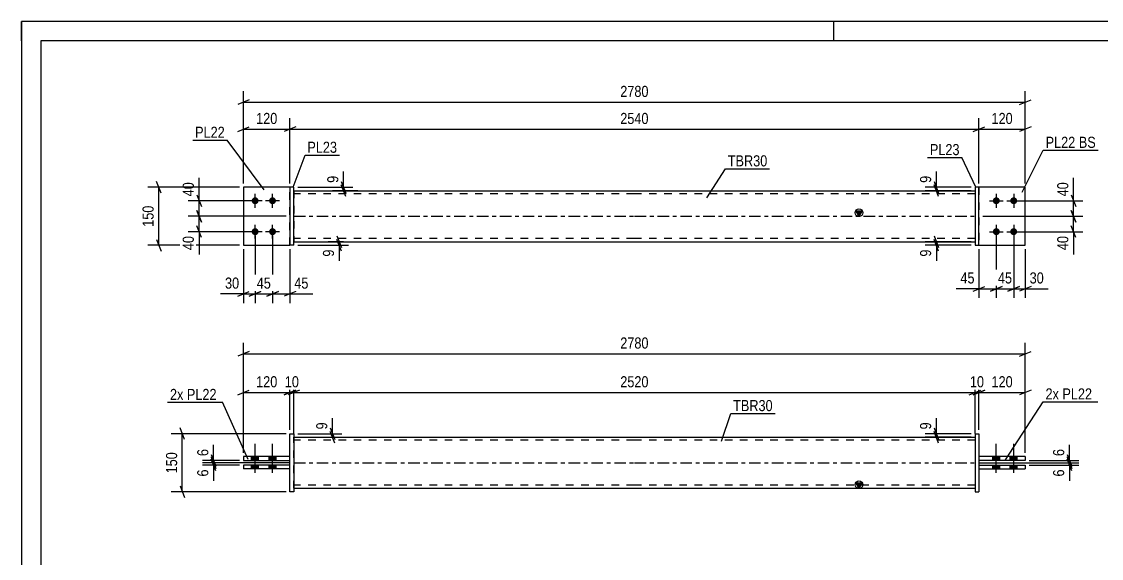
# Model space of a CAD drawing. Header units: millimetres. Extents: x 0 to 420, y 0 to 297.
# Drawn here: x 0 to 279.1, y 158.1 to 297 of the extents above; entities that cross this region are included whole.
import ezdxf

# ---------------------------------------------------------------- set-up
doc = ezdxf.new("R2010")
doc.units = ezdxf.units.MM
doc.linetypes.add('DXK_LINE_DOT2', pattern=[3.9198, 1.9599, -1.9599])
doc.linetypes.add('DXK_LINE_DOT3', pattern=[5.9187, 2.979, -0.9799, 0.9799, -0.9799])
doc.styles.add('Arial Narrow', font='ARIALN.TTF', dxfattribs={"height": 0.2})

# ---------------------------------------------------------------- blocks, each defined once
blk = doc.blocks.new('Unknown-489683663-1163')
at = {"color": 5, "linetype": 'Continuous'}
for p, q in [((420, 297), (0, 297)), ((0, 297), (0, 0)), ((0, 292), (0, 297)), ((210, 292), (210, 297)), ((415, 292), (5, 292)), ((5, 292), (5, 5))]:
    blk.add_line(p, q, dxfattribs=at)
blk = doc.blocks.new('Part-489683663-1448 - 1400')
at = {"color": 2, "linetype": 'Continuous'}
for p, q in [((69.37, 182.29), (57.37, 182.29)), ((57.37, 182.29), (57.37, 181.29)), ((69.37, 181.29), (69.37, 182.29)), ((69.37, 181.29), (57.37, 181.29))]:
    blk.add_line(p, q, dxfattribs=at)
blk = doc.blocks.new('Part-489683663-1456 - 1400')
at = {"color": 2, "linetype": 'Continuous'}
for p, q in [((259.47, 184.49), (247.47, 184.49)), ((247.47, 184.49), (247.47, 183.49)), ((259.47, 184.49), (259.47, 183.49)), ((259.47, 183.49), (247.47, 183.49))]:
    blk.add_line(p, q, dxfattribs=at)
blk = doc.blocks.new('Part-489683663-1476 - 1400')
at = {"linetype": 'Continuous'}
blk.add_hatch(color=2, dxfattribs=at).paths.add_polyline_path([(216.47, 176.29), (215.67, 177.69), (217.27, 177.69)])
at = {"color": 2, "linetype": 'Continuous'}
for p, q in [((70.37, 189.49), (158.37, 189.49)), ((158.47, 189.49), (246.47, 189.49)), ((70.37, 176.29), (158.37, 176.29)), ((158.47, 176.29), (246.47, 176.29)), ((216.47, 176.29), (215.67, 177.69)), ((215.67, 177.69), (217.27, 177.69)), ((217.27, 177.69), (216.47, 176.29))]:
    blk.add_line(p, q, dxfattribs=at)
at = {"color": 7, "linetype": 'DXK_LINE_DOT2'}
for p, q in [((70.37, 176.29), (70.37, 189.49)), ((158.37, 188.69), (70.37, 188.69)), ((246.47, 188.69), (158.47, 188.69)), ((246.47, 189.49), (246.47, 176.29)), ((158.37, 177.09), (70.37, 177.09)), ((246.47, 177.09), (158.47, 177.09))]:
    blk.add_line(p, q, dxfattribs=at)
at = {"color": 7, "linetype": 'DXK_LINE_DOT3'}
for p, q in [((70.37, 182.89), (158.37, 182.89)), ((158.47, 182.89), (246.47, 182.89))]:
    blk.add_line(p, q, dxfattribs=at)
at = {"color": 2, "linetype": 'Continuous'}
blk.add_circle((216.47, 177.19), 1, dxfattribs=at)
blk = doc.blocks.new('Bolt-489683663-1413 - 1400')
at = {"linetype": 'Continuous'}
for points in [[(59.47, 183.49), (61.27, 183.49), (61.27, 184.49), (59.47, 184.49)], [(59.47, 183.49), (61.27, 183.49), (61.27, 184.49), (59.47, 184.49)], [(63.97, 183.49), (65.77, 183.49), (65.77, 184.49), (63.97, 184.49)], [(63.97, 183.49), (65.77, 183.49), (65.77, 184.49), (63.97, 184.49)], [(59.47, 181.29), (61.27, 181.29), (61.27, 182.29), (59.47, 182.29)], [(59.47, 181.29), (61.27, 181.29), (61.27, 182.29), (59.47, 182.29)], [(63.97, 181.29), (65.77, 181.29), (65.77, 182.29), (63.97, 182.29)], [(63.97, 181.29), (65.77, 181.29), (65.77, 182.29), (63.97, 182.29)]]:
    blk.add_hatch(color=1, dxfattribs=at).paths.add_polyline_path(points)
at = {"color": 1, "linetype": 'Continuous'}
for p, q in [((60.37, 180.29), (60.37, 187.79)), ((60.37, 180.29), (60.37, 187.79)), ((64.87, 180.29), (64.87, 187.79)), ((64.87, 180.29), (64.87, 187.79)), ((59.47, 183.49), (59.47, 184.49)), ((59.47, 183.49), (59.47, 184.49)), ((61.27, 183.49), (61.27, 184.49)), ((61.27, 183.49), (61.27, 184.49)), ((63.97, 183.49), (63.97, 184.49)), ((63.97, 183.49), (63.97, 184.49)), ((65.77, 183.49), (65.77, 184.49)), ((65.77, 183.49), (65.77, 184.49)), ((59.47, 181.29), (59.47, 182.29)), ((59.47, 181.29), (59.47, 182.29)), ((61.27, 181.29), (61.27, 182.29)), ((61.27, 181.29), (61.27, 182.29)), ((63.97, 181.29), (63.97, 182.29)), ((63.97, 181.29), (63.97, 182.29)), ((65.77, 181.29), (65.77, 182.29)), ((65.77, 181.29), (65.77, 182.29))]:
    blk.add_line(p, q, dxfattribs=at)
blk = doc.blocks.new('Bolt-489683663-1414 - 1400')
at = {"linetype": 'Continuous'}
for points in [[(252.87, 184.49), (251.07, 184.49), (251.07, 183.49), (252.87, 183.49)], [(252.87, 184.49), (251.07, 184.49), (251.07, 183.49), (252.87, 183.49)], [(257.37, 184.49), (255.57, 184.49), (255.57, 183.49), (257.37, 183.49)], [(257.37, 184.49), (255.57, 184.49), (255.57, 183.49), (257.37, 183.49)], [(252.87, 182.29), (251.07, 182.29), (251.07, 181.29), (252.87, 181.29)], [(252.87, 182.29), (251.07, 182.29), (251.07, 181.29), (252.87, 181.29)], [(257.37, 182.29), (255.57, 182.29), (255.57, 181.29), (257.37, 181.29)], [(257.37, 182.29), (255.57, 182.29), (255.57, 181.29), (257.37, 181.29)]]:
    blk.add_hatch(color=1, dxfattribs=at).paths.add_polyline_path(points)
at = {"color": 1, "linetype": 'Continuous'}
for p, q in [((251.97, 180.29), (251.97, 187.79)), ((251.97, 180.29), (251.97, 187.79)), ((256.47, 180.29), (256.47, 187.79)), ((256.47, 180.29), (256.47, 187.79)), ((251.07, 183.49), (251.07, 184.49)), ((251.07, 183.49), (251.07, 184.49)), ((252.87, 183.49), (252.87, 184.49)), ((252.87, 183.49), (252.87, 184.49)), ((255.57, 183.49), (255.57, 184.49)), ((255.57, 183.49), (255.57, 184.49)), ((257.37, 183.49), (257.37, 184.49)), ((257.37, 183.49), (257.37, 184.49)), ((251.07, 181.29), (251.07, 182.29)), ((251.07, 181.29), (251.07, 182.29)), ((252.87, 181.29), (252.87, 182.29)), ((252.87, 181.29), (252.87, 182.29)), ((255.57, 181.29), (255.57, 182.29)), ((255.57, 181.29), (255.57, 182.29)), ((257.37, 181.29), (257.37, 182.29)), ((257.37, 181.29), (257.37, 182.29))]:
    blk.add_line(p, q, dxfattribs=at)
blk = doc.blocks.new('Part-489683663-1417 - 1400')
at = {"color": 2, "linetype": 'Continuous'}
for p, q in [((69.37, 190.39), (70.37, 190.39)), ((69.37, 175.39), (69.37, 190.39)), ((70.37, 190.39), (70.37, 175.39)), ((70.37, 175.39), (69.37, 175.39))]:
    blk.add_line(p, q, dxfattribs=at)
blk = doc.blocks.new('Part-489683663-1451 - 1400')
at = {"color": 2, "linetype": 'Continuous'}
for p, q in [((246.47, 190.39), (246.47, 175.39)), ((246.47, 190.39), (247.47, 190.39)), ((247.47, 190.39), (247.47, 175.39)), ((246.47, 175.39), (247.47, 175.39))]:
    blk.add_line(p, q, dxfattribs=at)
blk = doc.blocks.new('Part-489683663-1443 - 1400')
at = {"color": 2, "linetype": 'Continuous'}
for p, q in [((69.37, 184.49), (57.37, 184.49)), ((57.37, 184.49), (57.37, 183.49)), ((69.37, 183.49), (69.37, 184.49)), ((57.37, 183.49), (69.37, 183.49))]:
    blk.add_line(p, q, dxfattribs=at)
blk = doc.blocks.new('Part-489683663-1461 - 1400')
at = {"color": 2, "linetype": 'Continuous'}
for p, q in [((247.47, 182.29), (247.47, 181.29)), ((247.47, 182.29), (259.47, 182.29)), ((259.47, 182.29), (259.47, 181.29)), ((247.47, 181.29), (259.47, 181.29))]:
    blk.add_line(p, q, dxfattribs=at)
blk = doc.blocks.new('Part-489683663-1706 - 1681')
at = {"color": 2, "linetype": 'Continuous'}
for p, q in [((69.37, 254.16), (57.37, 254.16)), ((57.37, 254.16), (57.37, 239.16)), ((57.37, 239.16), (69.37, 239.16))]:
    blk.add_line(p, q, dxfattribs=at)
at = {"color": 7, "linetype": 'DXK_LINE_DOT2'}
blk.add_line((69.37, 239.16), (69.37, 254.16), dxfattribs=at)
blk = doc.blocks.new('Part-489683663-1747 - 1681')
at = {"linetype": 'Continuous'}
blk.add_hatch(color=2, dxfattribs=at).paths.add_polyline_path([(216.47, 246.66), (215.67, 248.06), (217.27, 248.06)])
at = {"color": 2, "linetype": 'Continuous'}
for p, q in [((70.37, 253.26), (158.37, 253.26)), ((158.47, 253.26), (246.47, 253.26)), ((216.47, 246.66), (215.67, 248.06)), ((215.67, 248.06), (217.27, 248.06)), ((217.27, 248.06), (216.47, 246.66)), ((70.37, 240.06), (158.37, 240.06)), ((158.47, 240.06), (246.47, 240.06))]:
    blk.add_line(p, q, dxfattribs=at)
at = {"color": 7, "linetype": 'DXK_LINE_DOT2'}
for p, q in [((70.37, 253.26), (70.37, 240.06)), ((158.37, 252.46), (70.37, 252.46)), ((246.47, 252.46), (158.47, 252.46)), ((246.47, 253.26), (246.47, 240.06)), ((158.37, 240.86), (70.37, 240.86)), ((246.47, 240.86), (158.47, 240.86))]:
    blk.add_line(p, q, dxfattribs=at)
at = {"color": 7, "linetype": 'DXK_LINE_DOT3'}
for p, q in [((70.37, 246.66), (158.37, 246.66)), ((158.47, 246.66), (246.47, 246.66))]:
    blk.add_line(p, q, dxfattribs=at)
at = {"color": 2, "linetype": 'Continuous'}
blk.add_circle((216.47, 247.56), 1, dxfattribs=at)
blk = doc.blocks.new('Part-489683663-1701 - 1681')
at = {"color": 2, "linetype": 'Continuous'}
for p, q in [((70.37, 254.16), (69.37, 254.16)), ((69.37, 254.16), (69.37, 239.16)), ((70.37, 239.16), (70.37, 254.16)), ((70.37, 239.16), (69.37, 239.16))]:
    blk.add_line(p, q, dxfattribs=at)
blk = doc.blocks.new('Bolt-489683663-1685 - 1681')
at = {"linetype": 'Continuous'}
for points in [[(60.37, 249.76, -1), (60.37, 251.56, -1)], [(64.87, 249.76, -1), (64.87, 251.56, -1)], [(60.37, 241.76, -1), (60.37, 243.56, -1)], [(64.87, 241.76, -1), (64.87, 243.56, -1)]]:
    blk.add_hatch(color=1, dxfattribs=at).paths.add_polyline_path(points)
at = {"color": 1, "linetype": 'Continuous'}
for p, q in [((60.37, 248.86), (60.37, 252.46)), ((64.87, 248.86), (64.87, 252.46)), ((62.17, 250.66), (58.57, 250.66)), ((66.67, 250.66), (63.07, 250.66)), ((60.37, 240.86), (60.37, 244.46)), ((64.87, 240.86), (64.87, 244.46)), ((62.17, 242.66), (58.57, 242.66)), ((66.67, 242.66), (63.07, 242.66))]:
    blk.add_line(p, q, dxfattribs=at)
blk = doc.blocks.new('Bolt-489683663-1686 - 1681')
at = {"linetype": 'Continuous'}
for points in [[(251.97, 251.56, -1), (251.97, 249.76, -1)], [(256.47, 251.56, -1), (256.47, 249.76, -1)], [(251.97, 243.56, -1), (251.97, 241.76, -1)], [(256.47, 243.56, -1), (256.47, 241.76, -1)]]:
    blk.add_hatch(color=1, dxfattribs=at).paths.add_polyline_path(points)
at = {"color": 1, "linetype": 'Continuous'}
for p, q in [((251.97, 252.46), (251.97, 248.86)), ((256.47, 252.46), (256.47, 248.86)), ((250.17, 250.66), (253.77, 250.66)), ((254.67, 250.66), (258.27, 250.66)), ((251.97, 244.46), (251.97, 240.86)), ((256.47, 244.46), (256.47, 240.86)), ((250.17, 242.66), (253.77, 242.66)), ((254.67, 242.66), (258.27, 242.66))]:
    blk.add_line(p, q, dxfattribs=at)
blk = doc.blocks.new('Part-489683663-1707 - 1681')
at = {"color": 7, "linetype": 'DXK_LINE_DOT2'}
for p, q in [((69.37, 254.16), (57.37, 254.16)), ((57.37, 254.16), (57.37, 239.16)), ((69.37, 239.16), (69.37, 254.16)), ((57.37, 239.16), (69.37, 239.16))]:
    blk.add_line(p, q, dxfattribs=at)
blk = doc.blocks.new('Part-489683663-1712 - 1681')
at = {"color": 2, "linetype": 'Continuous'}
for p, q in [((247.47, 254.16), (246.47, 254.16)), ((246.47, 254.16), (246.47, 239.16)), ((247.47, 239.16), (247.47, 254.16)), ((246.47, 239.16), (247.47, 239.16))]:
    blk.add_line(p, q, dxfattribs=at)
blk = doc.blocks.new('Part-489683663-1737 - 1681')
at = {"color": 2, "linetype": 'Continuous'}
for p, q in [((259.47, 254.16), (247.47, 254.16)), ((259.47, 239.16), (259.47, 254.16)), ((247.47, 239.16), (259.47, 239.16))]:
    blk.add_line(p, q, dxfattribs=at)
at = {"color": 7, "linetype": 'DXK_LINE_DOT2'}
blk.add_line((247.47, 254.16), (247.47, 239.16), dxfattribs=at)
blk = doc.blocks.new('Part-489683663-1742 - 1681')
at = {"color": 7, "linetype": 'DXK_LINE_DOT2'}
for p, q in [((259.47, 254.16), (247.47, 254.16)), ((247.47, 254.16), (247.47, 239.16)), ((259.47, 239.16), (259.47, 254.16)), ((247.47, 239.16), (259.47, 239.16))]:
    blk.add_line(p, q, dxfattribs=at)
blk = doc.blocks.new('StraightDimension-489683663-1537 - 1400')
at = {"color": 7, "linetype": 'Continuous'}
for p, q in [((57.37, 185.49), (57.37, 203.91)), ((69.37, 191.39), (69.37, 203.91)), ((55.87, 200.46), (58.87, 201.66)), ((57.37, 201.06), (69.37, 201.06)), ((70.87, 201.66), (67.87, 200.46))]:
    blk.add_line(p, q, dxfattribs=at)
at = {"color": 0}
blk.add_wipeout([(66.71, 201.81), (66.71, 206.01), (60.03, 206.01), (60.03, 201.81)], dxfattribs=at)
at = {"color": 3, "style": 'Arial Narrow'}
blk.add_text('120', height=2.863, dxfattribs=at).set_placement((60.63, 202.41))
blk = doc.blocks.new('StraightDimension-489683663-1602 - 1400')
at = {"color": 7, "linetype": 'Continuous'}
for p, q in [((270.27, 184.39), (271.47, 181.39)), ((247.47, 182.89), (273.27, 182.89)), ((260.47, 182.29), (273.27, 182.29)), ((271.47, 180.79), (270.27, 183.79)), ((270.87, 182.29), (270.87, 182.89))]:
    blk.add_line(p, q, dxfattribs=at)
at = {"color": 0}
blk.add_wipeout([(270.12, 181.76), (265.92, 181.76), (265.92, 178.73), (270.12, 178.73)], dxfattribs=at)
at = {"color": 7, "linetype": 'Continuous'}
blk.add_line((270.87, 182.29), (270.87, 178.21), dxfattribs=at)
blk.add_line((270.87, 182.29), (270.87, 178.21), dxfattribs=at)
at = {"color": 3, "style": 'Arial Narrow'}
blk.add_text('6', height=2.86, rotation=90.0002, dxfattribs=at).set_placement((269.52, 179.33))
blk = doc.blocks.new('StraightDimension-489683663-1618 - 1400')
at = {"color": 7, "linetype": 'Continuous'}
for p, q in [((270.27, 184.99), (271.47, 181.99)), ((271.47, 181.39), (270.27, 184.39)), ((247.47, 182.89), (273.27, 182.89)), ((260.47, 183.49), (273.27, 183.49)), ((270.87, 182.89), (270.87, 183.49))]:
    blk.add_line(p, q, dxfattribs=at)
at = {"color": 0}
blk.add_wipeout([(270.12, 187.04), (265.92, 187.04), (265.92, 184.01), (270.12, 184.01)], dxfattribs=at)
at = {"color": 7, "linetype": 'Continuous'}
blk.add_line((270.87, 183.49), (270.87, 187.56), dxfattribs=at)
blk.add_line((270.87, 183.49), (270.87, 187.56), dxfattribs=at)
at = {"color": 3, "style": 'Arial Narrow'}
blk.add_text('6', height=2.86, rotation=90.0002, dxfattribs=at).set_placement((269.52, 184.61))
blk = doc.blocks.new('StraightDimension-489683663-1485 - 1400')
at = {"color": 7, "linetype": 'Continuous'}
for p, q in [((71.37, 190.39), (82.77, 190.39)), ((79.77, 191.89), (80.97, 188.89)), ((80.97, 187.99), (79.77, 190.99)), ((80.37, 189.49), (80.37, 190.39)), ((71.37, 189.49), (82.77, 189.49))]:
    blk.add_line(p, q, dxfattribs=at)
at = {"color": 0}
blk.add_wipeout([(79.62, 193.94), (75.42, 193.94), (75.42, 190.91), (79.62, 190.91)], dxfattribs=at)
at = {"color": 7, "linetype": 'Continuous'}
blk.add_line((80.37, 190.39), (80.37, 194.46), dxfattribs=at)
blk.add_line((80.37, 190.39), (80.37, 194.46), dxfattribs=at)
at = {"color": 3, "style": 'Arial Narrow'}
blk.add_text('9', height=2.86, rotation=90.0002, dxfattribs=at).set_placement((79.02, 191.51))
blk = doc.blocks.new('StraightDimension-489683663-1501 - 1400')
at = {"color": 7, "linetype": 'Continuous'}
for p, q in [((247.47, 191.39), (247.47, 203.91)), ((259.47, 185.49), (259.47, 203.91)), ((245.97, 200.46), (248.97, 201.66)), ((247.47, 201.06), (259.47, 201.06)), ((260.97, 201.66), (257.97, 200.46))]:
    blk.add_line(p, q, dxfattribs=at)
at = {"color": 0}
blk.add_wipeout([(256.81, 201.81), (256.81, 206.01), (250.13, 206.01), (250.13, 201.81)], dxfattribs=at)
at = {"color": 3, "style": 'Arial Narrow'}
blk.add_text('120', height=2.863, dxfattribs=at).set_placement((250.73, 202.41))
blk = doc.blocks.new('StraightDimension-489683663-1517 - 1400')
at = {"color": 7, "linetype": 'Continuous'}
for p, q in [((70.37, 190.49), (70.37, 203.91)), ((246.47, 190.49), (246.47, 203.91)), ((71.87, 201.66), (68.87, 200.46)), ((70.37, 201.06), (246.47, 201.06)), ((244.97, 200.46), (247.97, 201.66))]:
    blk.add_line(p, q, dxfattribs=at)
at = {"color": 0}
blk.add_wipeout([(162.67, 201.81), (162.67, 206.01), (154.16, 206.01), (154.16, 201.81)], dxfattribs=at)
at = {"color": 3, "style": 'Arial Narrow'}
blk.add_text('2520', height=2.863, dxfattribs=at).set_placement((154.76, 202.41))
blk = doc.blocks.new('StraightDimension-489683663-1527 - 1400')
at = {"color": 7, "linetype": 'Continuous'}
for p, q in [((69.37, 191.39), (69.37, 203.91)), ((70.37, 190.49), (70.37, 203.91)), ((67.87, 200.46), (70.87, 201.66)), ((71.87, 201.66), (68.87, 200.46)), ((69.37, 201.06), (70.37, 201.06))]:
    blk.add_line(p, q, dxfattribs=at)
at = {"color": 0}
blk.add_wipeout([(72.3, 201.81), (72.3, 206.01), (67.44, 206.01), (67.44, 201.81)], dxfattribs=at)
at = {"color": 3, "style": 'Arial Narrow'}
blk.add_text('10', height=2.863, dxfattribs=at).set_placement((68.04, 202.41))
blk = doc.blocks.new('StraightDimension-489683663-1547 - 1400')
at = {"color": 7, "linetype": 'Continuous'}
for p, q in [((246.47, 190.49), (246.47, 203.91)), ((247.47, 191.39), (247.47, 203.91)), ((244.97, 200.46), (247.97, 201.66)), ((248.97, 201.66), (245.97, 200.46)), ((246.47, 201.06), (247.47, 201.06))]:
    blk.add_line(p, q, dxfattribs=at)
at = {"color": 0}
blk.add_wipeout([(249.4, 201.81), (249.4, 206.01), (244.54, 206.01), (244.54, 201.81)], dxfattribs=at)
at = {"color": 3, "style": 'Arial Narrow'}
blk.add_text('10', height=2.863, dxfattribs=at).set_placement((245.14, 202.41))
blk = doc.blocks.new('StraightDimension-489683663-1558 - 1400')
at = {"color": 7, "linetype": 'Continuous'}
for p, q in [((49.02, 184.39), (50.22, 181.39)), ((69.37, 182.89), (46.77, 182.89)), ((56.37, 182.29), (46.77, 182.29)), ((50.22, 180.79), (49.02, 183.79)), ((49.62, 182.29), (49.62, 182.89))]:
    blk.add_line(p, q, dxfattribs=at)
at = {"color": 0}
blk.add_wipeout([(48.87, 181.76), (44.67, 181.76), (44.67, 178.73), (48.87, 178.73)], dxfattribs=at)
at = {"color": 7, "linetype": 'Continuous'}
blk.add_line((49.62, 182.29), (49.62, 178.21), dxfattribs=at)
blk.add_line((49.62, 182.29), (49.62, 178.21), dxfattribs=at)
at = {"color": 3, "style": 'Arial Narrow'}
blk.add_text('6', height=2.86, rotation=90.0002, dxfattribs=at).set_placement((48.27, 179.33))
blk = doc.blocks.new('StraightDimension-489683663-1574 - 1400')
at = {"color": 7, "linetype": 'Continuous'}
for p, q in [((49.02, 184.99), (50.22, 181.99)), ((50.22, 181.39), (49.02, 184.39)), ((56.37, 183.49), (46.77, 183.49)), ((69.37, 182.89), (46.77, 182.89)), ((49.62, 182.89), (49.62, 183.49))]:
    blk.add_line(p, q, dxfattribs=at)
at = {"color": 0}
blk.add_wipeout([(48.87, 187.04), (44.67, 187.04), (44.67, 184.01), (48.87, 184.01)], dxfattribs=at)
at = {"color": 7, "linetype": 'Continuous'}
blk.add_line((49.62, 183.49), (49.62, 187.56), dxfattribs=at)
blk.add_line((49.62, 183.49), (49.62, 187.56), dxfattribs=at)
at = {"color": 3, "style": 'Arial Narrow'}
blk.add_text('6', height=2.86, rotation=90.0002, dxfattribs=at).set_placement((48.27, 184.61))
blk = doc.blocks.new('StraightDimension-489683663-1591 - 1400')
at = {"color": 7, "linetype": 'Continuous'}
for p, q in [((57.37, 185.49), (57.37, 213.93)), ((259.47, 185.49), (259.47, 213.93)), ((58.87, 211.68), (55.87, 210.48)), ((57.37, 211.08), (259.47, 211.08)), ((257.97, 210.48), (260.97, 211.68))]:
    blk.add_line(p, q, dxfattribs=at)
at = {"color": 0}
blk.add_wipeout([(162.67, 211.83), (162.67, 216.03), (154.16, 216.03), (154.16, 211.83)], dxfattribs=at)
at = {"color": 3, "style": 'Arial Narrow'}
blk.add_text('2780', height=2.863, dxfattribs=at).set_placement((154.76, 212.43))
blk = doc.blocks.new('StraightDimension-489683663-3398 - 1400')
at = {"color": 7, "linetype": 'Continuous'}
for p, q in [((68.37, 190.39), (38.7, 190.39)), ((42.15, 188.89), (40.95, 191.89)), ((41.55, 175.39), (41.55, 190.39)), ((40.95, 176.89), (42.15, 173.89)), ((68.37, 175.39), (38.7, 175.39))]:
    blk.add_line(p, q, dxfattribs=at)
at = {"color": 0}
blk.add_wipeout([(40.8, 186.23), (36.6, 186.23), (36.6, 179.54), (40.8, 179.54)], dxfattribs=at)
at = {"color": 3, "style": 'Arial Narrow'}
blk.add_text('150', height=2.863, rotation=90.0002, dxfattribs=at).set_placement((40.2, 180.14))
blk = doc.blocks.new('StraightDimension-489683663-1635 - 1400')
at = {"color": 7, "linetype": 'Continuous'}
for p, q in [((245.47, 190.39), (233.62, 190.39)), ((235.87, 191.89), (237.07, 188.89)), ((237.07, 187.99), (235.87, 190.99)), ((236.47, 189.49), (236.47, 190.39)), ((245.47, 189.49), (233.62, 189.49))]:
    blk.add_line(p, q, dxfattribs=at)
at = {"color": 0}
blk.add_wipeout([(235.72, 193.94), (231.52, 193.94), (231.52, 190.91), (235.72, 190.91)], dxfattribs=at)
at = {"color": 7, "linetype": 'Continuous'}
blk.add_line((236.47, 190.39), (236.47, 194.46), dxfattribs=at)
blk.add_line((236.47, 190.39), (236.47, 194.46), dxfattribs=at)
at = {"color": 3, "style": 'Arial Narrow'}
blk.add_text('9', height=2.86, rotation=90.0002, dxfattribs=at).set_placement((235.12, 191.51))
blk = doc.blocks.new('StraightDimension-489683663-1857 - 1681')
at = {"color": 7, "linetype": 'Continuous'}
for p, q in [((45.27, 252.16), (46.47, 249.16)), ((59.37, 250.66), (43.02, 250.66)), ((45.87, 246.66), (45.87, 250.66)), ((68.37, 246.66), (43.02, 246.66)), ((46.47, 245.16), (45.27, 248.16))]:
    blk.add_line(p, q, dxfattribs=at)
at = {"color": 0}
blk.add_wipeout([(45.12, 256.04), (40.92, 256.04), (40.92, 251.19), (45.12, 251.19)], dxfattribs=at)
at = {"color": 7, "linetype": 'Continuous'}
blk.add_line((45.87, 250.66), (45.87, 256.57), dxfattribs=at)
blk.add_line((45.87, 250.66), (45.87, 256.57), dxfattribs=at)
at = {"color": 3, "style": 'Arial Narrow'}
blk.add_text('40', height=2.863, rotation=90.0002, dxfattribs=at).set_placement((44.52, 251.79))
blk = doc.blocks.new('StraightDimension-489683663-2722 - 1681')
at = {"color": 7, "linetype": 'Continuous'}
for p, q in [((245.47, 240.06), (233.62, 240.06)), ((235.87, 241.56), (237.07, 238.56)), ((237.07, 237.66), (235.87, 240.66)), ((236.47, 239.16), (236.47, 240.06)), ((245.47, 239.16), (233.62, 239.16))]:
    blk.add_line(p, q, dxfattribs=at)
at = {"color": 0}
blk.add_wipeout([(235.72, 238.64), (231.52, 238.64), (231.52, 235.61), (235.72, 235.61)], dxfattribs=at)
at = {"color": 7, "linetype": 'Continuous'}
blk.add_line((236.47, 239.16), (236.47, 235.08), dxfattribs=at)
blk.add_line((236.47, 239.16), (236.47, 235.08), dxfattribs=at)
at = {"color": 3, "style": 'Arial Narrow'}
blk.add_text('9', height=2.86, rotation=90.0002, dxfattribs=at).set_placement((235.12, 236.21))
blk = doc.blocks.new('StraightDimension-489683663-1750 - 1681')
at = {"color": 7, "linetype": 'Continuous'}
for p, q in [((251.97, 241.66), (251.97, 225.51)), ((247.47, 238.16), (247.47, 225.51)), ((245.97, 227.31), (248.97, 228.51)), ((247.47, 227.91), (251.97, 227.91)), ((253.47, 228.51), (250.47, 227.31))]:
    blk.add_line(p, q, dxfattribs=at)
at = {"color": 0}
blk.add_wipeout([(246.94, 228.66), (246.94, 232.86), (242.09, 232.86), (242.09, 228.66)], dxfattribs=at)
at = {"color": 7, "linetype": 'Continuous'}
blk.add_line((247.47, 227.91), (241.56, 227.91), dxfattribs=at)
blk.add_line((247.47, 227.91), (241.56, 227.91), dxfattribs=at)
at = {"color": 3, "style": 'Arial Narrow'}
blk.add_text('45', height=2.863, dxfattribs=at).set_placement((242.69, 229.26))
blk = doc.blocks.new('StraightDimension-489683663-1772 - 1681')
at = {"color": 7, "linetype": 'Continuous'}
for p, q in [((251.97, 241.66), (251.97, 225.51)), ((256.47, 241.66), (256.47, 225.51)), ((250.47, 227.31), (253.47, 228.51)), ((251.97, 227.91), (256.47, 227.91)), ((257.97, 228.51), (254.97, 227.31))]:
    blk.add_line(p, q, dxfattribs=at)
at = {"color": 0}
blk.add_wipeout([(256.65, 228.66), (256.65, 232.86), (251.79, 232.86), (251.79, 228.66)], dxfattribs=at)
at = {"color": 3, "style": 'Arial Narrow'}
blk.add_text('45', height=2.863, dxfattribs=at).set_placement((252.39, 229.26))
blk = doc.blocks.new('StraightDimension-489683663-3378 - 1681')
at = {"color": 7, "linetype": 'Continuous'}
for p, q in [((56.37, 254.16), (32.62, 254.16)), ((36.07, 252.66), (34.87, 255.66)), ((35.47, 239.16), (35.47, 254.16)), ((34.87, 240.66), (36.07, 237.66)), ((56.37, 239.16), (32.62, 239.16))]:
    blk.add_line(p, q, dxfattribs=at)
at = {"color": 0}
blk.add_wipeout([(34.72, 250.01), (30.52, 250.01), (30.52, 243.32), (34.72, 243.32)], dxfattribs=at)
at = {"color": 3, "style": 'Arial Narrow'}
blk.add_text('150', height=2.863, rotation=90.0002, dxfattribs=at).set_placement((34.12, 243.92))
blk = doc.blocks.new('StraightDimension-489683663-1909 - 1681')
at = {"color": 7, "linetype": 'Continuous'}
for p, q in [((64.87, 241.66), (64.87, 224.18)), ((69.37, 238.16), (69.37, 224.18)), ((63.37, 225.98), (66.37, 227.18)), ((64.87, 226.58), (69.37, 226.58)), ((70.87, 227.18), (67.87, 225.98))]:
    blk.add_line(p, q, dxfattribs=at)
at = {"color": 0}
blk.add_wipeout([(74.75, 227.33), (74.75, 231.53), (69.89, 231.53), (69.89, 227.33)], dxfattribs=at)
at = {"color": 7, "linetype": 'Continuous'}
blk.add_line((69.37, 226.58), (75.27, 226.58), dxfattribs=at)
blk.add_line((69.37, 226.58), (75.27, 226.58), dxfattribs=at)
at = {"color": 3, "style": 'Arial Narrow'}
blk.add_text('45', height=2.863, dxfattribs=at).set_placement((70.49, 227.93))
blk = doc.blocks.new('StraightDimension-489683663-1874 - 1681')
at = {"color": 7, "linetype": 'Continuous'}
for p, q in [((60.37, 241.66), (60.37, 224.18)), ((57.37, 238.16), (57.37, 224.18)), ((55.87, 225.98), (58.87, 227.18)), ((57.37, 226.58), (60.37, 226.58)), ((61.87, 227.18), (58.87, 225.98))]:
    blk.add_line(p, q, dxfattribs=at)
at = {"color": 0}
blk.add_wipeout([(56.84, 227.33), (56.84, 231.53), (51.99, 231.53), (51.99, 227.33)], dxfattribs=at)
at = {"color": 7, "linetype": 'Continuous'}
blk.add_line((57.37, 226.58), (51.46, 226.58), dxfattribs=at)
blk.add_line((57.37, 226.58), (51.46, 226.58), dxfattribs=at)
at = {"color": 3, "style": 'Arial Narrow'}
blk.add_text('30', height=2.863, dxfattribs=at).set_placement((52.59, 227.93))
blk = doc.blocks.new('StraightDimension-489683663-1932 - 1681')
at = {"color": 7, "linetype": 'Continuous'}
for p, q in [((58.87, 276.76), (55.87, 275.56)), ((57.37, 255.16), (57.37, 279.01)), ((257.97, 275.56), (260.97, 276.76)), ((259.47, 255.16), (259.47, 279.01)), ((57.37, 276.16), (259.47, 276.16))]:
    blk.add_line(p, q, dxfattribs=at)
at = {"color": 0}
blk.add_wipeout([(162.67, 276.91), (162.67, 281.11), (154.16, 281.11), (154.16, 276.91)], dxfattribs=at)
at = {"color": 3, "style": 'Arial Narrow'}
blk.add_text('2780', height=2.863, dxfattribs=at).set_placement((154.76, 277.51))
blk = doc.blocks.new('StraightDimension-489683663-1867 - 1681')
at = {"color": 7, "linetype": 'Continuous'}
for p, q in [((83.18, 240.06), (79.26, 240.06)), ((81.51, 241.56), (82.71, 238.56)), ((82.71, 237.66), (81.51, 240.66)), ((82.11, 239.16), (82.11, 240.06)), ((71.37, 239.16), (84.51, 239.16))]:
    blk.add_line(p, q, dxfattribs=at)
at = {"color": 0}
blk.add_wipeout([(81.36, 238.64), (77.16, 238.64), (77.16, 235.61), (81.36, 235.61)], dxfattribs=at)
at = {"color": 7, "linetype": 'Continuous'}
blk.add_line((82.11, 239.16), (82.11, 235.08), dxfattribs=at)
blk.add_line((82.11, 239.16), (82.11, 235.08), dxfattribs=at)
at = {"color": 3, "style": 'Arial Narrow'}
blk.add_text('9', height=2.86, rotation=90.0002, dxfattribs=at).set_placement((80.76, 236.21))
blk = doc.blocks.new('StraightDimension-489683663-1788 - 1681')
at = {"color": 7, "linetype": 'Continuous'}
for p, q in [((256.47, 241.66), (256.47, 225.51)), ((259.47, 238.16), (259.47, 225.51)), ((254.97, 227.31), (257.97, 228.51)), ((256.47, 227.91), (259.47, 227.91)), ((260.97, 228.51), (257.97, 227.31))]:
    blk.add_line(p, q, dxfattribs=at)
at = {"color": 0}
blk.add_wipeout([(264.85, 228.66), (264.85, 232.86), (259.99, 232.86), (259.99, 228.66)], dxfattribs=at)
at = {"color": 7, "linetype": 'Continuous'}
blk.add_line((259.47, 227.91), (265.37, 227.91), dxfattribs=at)
blk.add_line((259.47, 227.91), (265.37, 227.91), dxfattribs=at)
at = {"color": 3, "style": 'Arial Narrow'}
blk.add_text('30', height=2.863, dxfattribs=at).set_placement((260.59, 229.26))
blk = doc.blocks.new('StraightDimension-489683663-1808 - 1681')
at = {"color": 7, "linetype": 'Continuous'}
for p, q in [((248.47, 246.66), (274.33, 246.66)), ((271.33, 248.16), (272.53, 245.16)), ((271.93, 242.66), (271.93, 246.66)), ((272.53, 241.16), (271.33, 244.16)), ((257.47, 242.66), (274.33, 242.66))]:
    blk.add_line(p, q, dxfattribs=at)
at = {"color": 0}
blk.add_wipeout([(271.18, 242.14), (266.98, 242.14), (266.98, 237.28), (271.18, 237.28)], dxfattribs=at)
at = {"color": 7, "linetype": 'Continuous'}
blk.add_line((271.93, 242.66), (271.93, 236.76), dxfattribs=at)
blk.add_line((271.93, 242.66), (271.93, 236.76), dxfattribs=at)
at = {"color": 3, "style": 'Arial Narrow'}
blk.add_text('40', height=2.863, rotation=90.0002, dxfattribs=at).set_placement((270.58, 237.88))
blk = doc.blocks.new('StraightDimension-489683663-1817 - 1681')
at = {"color": 7, "linetype": 'Continuous'}
for p, q in [((271.33, 252.16), (272.53, 249.16)), ((257.47, 250.66), (274.33, 250.66)), ((271.93, 246.66), (271.93, 250.66)), ((248.47, 246.66), (274.33, 246.66)), ((272.53, 245.16), (271.33, 248.16))]:
    blk.add_line(p, q, dxfattribs=at)
at = {"color": 0}
blk.add_wipeout([(271.18, 256.04), (266.98, 256.04), (266.98, 251.19), (271.18, 251.19)], dxfattribs=at)
at = {"color": 7, "linetype": 'Continuous'}
blk.add_line((271.93, 250.66), (271.93, 256.57), dxfattribs=at)
blk.add_line((271.93, 250.66), (271.93, 256.57), dxfattribs=at)
at = {"color": 3, "style": 'Arial Narrow'}
blk.add_text('40', height=2.863, rotation=90.0002, dxfattribs=at).set_placement((270.58, 251.79))
blk = doc.blocks.new('StraightDimension-489683663-1827 - 1681')
at = {"color": 7, "linetype": 'Continuous'}
for p, q in [((71.37, 254.16), (85.62, 254.16)), ((82.62, 255.66), (83.82, 252.66)), ((83.82, 251.76), (82.62, 254.76)), ((83.22, 253.26), (83.22, 254.16)), ((86.92, 253.26), (80.37, 253.26))]:
    blk.add_line(p, q, dxfattribs=at)
at = {"color": 0}
blk.add_wipeout([(82.47, 257.72), (78.27, 257.72), (78.27, 254.69), (82.47, 254.69)], dxfattribs=at)
at = {"color": 7, "linetype": 'Continuous'}
blk.add_line((83.22, 254.16), (83.22, 258.24), dxfattribs=at)
blk.add_line((83.22, 254.16), (83.22, 258.24), dxfattribs=at)
at = {"color": 3, "style": 'Arial Narrow'}
blk.add_text('9', height=2.86, rotation=90.0002, dxfattribs=at).set_placement((81.87, 255.29))
blk = doc.blocks.new('StraightDimension-489683663-1848 - 1681')
at = {"color": 7, "linetype": 'Continuous'}
for p, q in [((68.37, 246.66), (43.02, 246.66)), ((45.27, 248.16), (46.47, 245.16)), ((45.87, 242.66), (45.87, 246.66)), ((46.47, 241.16), (45.27, 244.16)), ((59.37, 242.66), (43.02, 242.66))]:
    blk.add_line(p, q, dxfattribs=at)
at = {"color": 0}
blk.add_wipeout([(45.12, 242.14), (40.92, 242.14), (40.92, 237.28), (45.12, 237.28)], dxfattribs=at)
at = {"color": 7, "linetype": 'Continuous'}
blk.add_line((45.87, 242.66), (45.87, 236.76), dxfattribs=at)
blk.add_line((45.87, 242.66), (45.87, 236.76), dxfattribs=at)
at = {"color": 3, "style": 'Arial Narrow'}
blk.add_text('40', height=2.863, rotation=90.0002, dxfattribs=at).set_placement((44.52, 237.88))
blk = doc.blocks.new('StraightDimension-489683663-1893 - 1681')
at = {"color": 7, "linetype": 'Continuous'}
for p, q in [((60.37, 241.66), (60.37, 224.18)), ((64.87, 241.66), (64.87, 224.18)), ((58.87, 225.98), (61.87, 227.18)), ((60.37, 226.58), (64.87, 226.58)), ((66.37, 227.18), (63.37, 225.98))]:
    blk.add_line(p, q, dxfattribs=at)
at = {"color": 0}
blk.add_wipeout([(65.05, 227.33), (65.05, 231.53), (60.19, 231.53), (60.19, 227.33)], dxfattribs=at)
at = {"color": 3, "style": 'Arial Narrow'}
blk.add_text('45', height=2.863, dxfattribs=at).set_placement((60.79, 227.93))
blk = doc.blocks.new('StraightDimension-489683663-1952 - 1681')
at = {"color": 7, "linetype": 'Continuous'}
for p, q in [((57.37, 255.16), (57.37, 272.01)), ((69.37, 255.16), (69.37, 272.01)), ((55.87, 268.56), (58.87, 269.76)), ((57.37, 269.16), (69.37, 269.16)), ((70.87, 269.76), (67.87, 268.56))]:
    blk.add_line(p, q, dxfattribs=at)
at = {"color": 0}
blk.add_wipeout([(66.71, 269.91), (66.71, 274.11), (60.03, 274.11), (60.03, 269.91)], dxfattribs=at)
at = {"color": 3, "style": 'Arial Narrow'}
blk.add_text('120', height=2.863, dxfattribs=at).set_placement((60.63, 270.51))
blk = doc.blocks.new('StraightDimension-489683663-1974 - 1681')
at = {"color": 7, "linetype": 'Continuous'}
for p, q in [((69.37, 255.16), (69.37, 272.01)), ((247.47, 255.16), (247.47, 272.01)), ((70.87, 269.76), (67.87, 268.56)), ((69.37, 269.16), (247.47, 269.16)), ((245.97, 268.56), (248.97, 269.76))]:
    blk.add_line(p, q, dxfattribs=at)
at = {"color": 0}
blk.add_wipeout([(162.67, 269.91), (162.67, 274.11), (154.16, 274.11), (154.16, 269.91)], dxfattribs=at)
at = {"color": 3, "style": 'Arial Narrow'}
blk.add_text('2540', height=2.863, dxfattribs=at).set_placement((154.76, 270.51))
blk = doc.blocks.new('StraightDimension-489683663-1999 - 1681')
at = {"color": 7, "linetype": 'Continuous'}
for p, q in [((247.47, 255.16), (247.47, 272.01)), ((259.47, 255.16), (259.47, 272.01)), ((245.97, 268.56), (248.97, 269.76)), ((247.47, 269.16), (259.47, 269.16)), ((260.97, 269.76), (257.97, 268.56))]:
    blk.add_line(p, q, dxfattribs=at)
at = {"color": 0}
blk.add_wipeout([(256.81, 269.91), (256.81, 274.11), (250.13, 274.11), (250.13, 269.91)], dxfattribs=at)
at = {"color": 3, "style": 'Arial Narrow'}
blk.add_text('120', height=2.863, dxfattribs=at).set_placement((250.73, 270.51))
blk = doc.blocks.new('StraightDimension-489683663-2715 - 1681')
at = {"color": 7, "linetype": 'Continuous'}
for p, q in [((245.47, 254.16), (233.62, 254.16)), ((235.87, 255.66), (237.07, 252.66)), ((237.07, 251.76), (235.87, 254.76)), ((236.47, 253.26), (236.47, 254.16)), ((245.47, 253.26), (233.62, 253.26))]:
    blk.add_line(p, q, dxfattribs=at)
at = {"color": 0}
blk.add_wipeout([(235.72, 257.72), (231.52, 257.72), (231.52, 254.69), (235.72, 254.69)], dxfattribs=at)
at = {"color": 7, "linetype": 'Continuous'}
blk.add_line((236.47, 254.16), (236.47, 258.24), dxfattribs=at)
blk.add_line((236.47, 254.16), (236.47, 258.24), dxfattribs=at)
at = {"color": 3, "style": 'Arial Narrow'}
blk.add_text('9', height=2.86, rotation=90.0002, dxfattribs=at).set_placement((235.12, 255.29))
blk = doc.blocks.new('Mark-489683663-1472 - 1400')
at = {"color": 0}
blk.add_wipeout([(194.17, 196.25), (194.17, 199.25), (183.94, 199.25), (183.94, 196.25)], dxfattribs=at)
blk.add_wipeout([(194.17, 196.25), (194.17, 199.25), (183.94, 199.25), (183.94, 196.25)], dxfattribs=at)
at = {"color": 30, "linetype": 'Continuous'}
for p, q in [((180.94, 188.44), (183.34, 195.65)), ((183.34, 195.65), (194.77, 195.65))]:
    blk.add_line(p, q, dxfattribs=at)
at = {"color": 3, "style": 'Arial Narrow'}
blk.add_text('TBR30', height=2.863, dxfattribs=at).set_placement((183.94, 196.25))
blk = doc.blocks.new('MarkSet-489683663-1666 - 1400')
at = {"color": 30, "linetype": 'Continuous'}
blk.add_line((58.53, 183.77), (51.9, 198.52), dxfattribs=at)
at = {"color": 0}
blk.add_wipeout([(41.83, 199.12), (41.83, 202.12), (38.36, 202.12), (38.36, 199.12)], dxfattribs=at)
blk.add_wipeout([(41.83, 199.12), (41.83, 202.12), (38.36, 202.12), (38.36, 199.12)], dxfattribs=at)
blk.add_wipeout([(50.4, 199.12), (50.4, 202.12), (42.73, 202.12), (42.73, 199.12)], dxfattribs=at)
blk.add_wipeout([(50.4, 199.12), (50.4, 202.12), (42.73, 202.12), (42.73, 199.12)], dxfattribs=at)
at = {"color": 30, "linetype": 'Continuous'}
blk.add_line((37.76, 198.52), (51.9, 198.52), dxfattribs=at)
at = {"color": 3, "style": 'Arial Narrow'}
for s, p in [('2x', (38.36, 199.12)), ('PL22', (42.73, 199.12))]:
    blk.add_text(s, height=2.863, dxfattribs=at).set_placement(p)
blk = doc.blocks.new('MarkSet-489683663-1672 - 1400')
at = {"color": 0}
blk.add_wipeout([(268.16, 199.26), (268.16, 202.26), (264.69, 202.26), (264.69, 199.26)], dxfattribs=at)
blk.add_wipeout([(268.16, 199.26), (268.16, 202.26), (264.69, 202.26), (264.69, 199.26)], dxfattribs=at)
at = {"color": 30, "linetype": 'Continuous'}
blk.add_line((254.37, 183.67), (264.09, 198.66), dxfattribs=at)
at = {"color": 0}
blk.add_wipeout([(276.74, 199.26), (276.74, 202.26), (269.06, 202.26), (269.06, 199.26)], dxfattribs=at)
blk.add_wipeout([(276.74, 199.26), (276.74, 202.26), (269.06, 202.26), (269.06, 199.26)], dxfattribs=at)
at = {"color": 30, "linetype": 'Continuous'}
blk.add_line((264.09, 198.66), (278.24, 198.66), dxfattribs=at)
at = {"color": 3, "style": 'Arial Narrow'}
for s, p in [('2x', (264.69, 199.26)), ('PL22', (269.06, 199.26))]:
    blk.add_text(s, height=2.863, dxfattribs=at).set_placement(p)
blk = doc.blocks.new('Mark-489683663-1702 - 1681')
at = {"color": 0}
blk.add_wipeout([(52.52, 266.94), (52.52, 269.94), (44.85, 269.94), (44.85, 266.94)], dxfattribs=at)
blk.add_wipeout([(52.52, 266.94), (52.52, 269.94), (44.85, 269.94), (44.85, 266.94)], dxfattribs=at)
at = {"color": 30, "linetype": 'Continuous'}
for p in [(44.25, 266.34), (62.71, 253.44)]:
    blk.add_line(p, (53.12, 266.34), dxfattribs=at)
at = {"color": 3, "style": 'Arial Narrow'}
blk.add_text('PL22', height=2.863, dxfattribs=at).set_placement((44.85, 266.94))
blk = doc.blocks.new('Mark-489683663-1697 - 1681')
at = {"color": 0}
blk.add_wipeout([(81.54, 263.06), (81.54, 266.06), (73.87, 266.06), (73.87, 263.06)], dxfattribs=at)
blk.add_wipeout([(81.54, 263.06), (81.54, 266.06), (73.87, 266.06), (73.87, 263.06)], dxfattribs=at)
at = {"color": 30, "linetype": 'Continuous'}
for p, q in [((70.23, 254.16), (73.27, 262.46)), ((73.27, 262.46), (82.14, 262.46))]:
    blk.add_line(p, q, dxfattribs=at)
at = {"color": 3, "style": 'Arial Narrow'}
blk.add_text('PL23', height=2.863, dxfattribs=at).set_placement((73.87, 263.06))
blk = doc.blocks.new('Mark-489683663-1708 - 1681')
at = {"color": 0}
blk.add_wipeout([(242.47, 262.46), (242.47, 265.46), (234.8, 265.46), (234.8, 262.46)], dxfattribs=at)
blk.add_wipeout([(242.47, 262.46), (242.47, 265.46), (234.8, 265.46), (234.8, 262.46)], dxfattribs=at)
at = {"color": 30, "linetype": 'Continuous'}
for p in [(234.2, 261.86), (246.68, 254.16)]:
    blk.add_line(p, (243.07, 261.86), dxfattribs=at)
at = {"color": 3, "style": 'Arial Narrow'}
blk.add_text('PL23', height=2.863, dxfattribs=at).set_placement((234.8, 262.46))
blk = doc.blocks.new('Mark-489683663-1743 - 1681')
at = {"color": 0}
blk.add_wipeout([(192.78, 259.55), (192.78, 262.55), (182.56, 262.55), (182.56, 259.55)], dxfattribs=at)
blk.add_wipeout([(192.78, 259.55), (192.78, 262.55), (182.56, 262.55), (182.56, 259.55)], dxfattribs=at)
at = {"color": 30, "linetype": 'Continuous'}
for p, q in [((177.12, 251.42), (181.96, 258.95)), ((181.96, 258.95), (193.38, 258.95))]:
    blk.add_line(p, q, dxfattribs=at)
at = {"color": 3, "style": 'Arial Narrow'}
blk.add_text('TBR30', height=2.863, dxfattribs=at).set_placement((182.56, 259.55))
blk = doc.blocks.new('MarkSet-489683663-2037 - 1681')
at = {"color": 0}
blk.add_wipeout([(272.4, 264.34), (272.4, 267.34), (264.72, 267.34), (264.72, 264.34)], dxfattribs=at)
blk.add_wipeout([(272.4, 264.34), (272.4, 267.34), (264.72, 267.34), (264.72, 264.34)], dxfattribs=at)
at = {"color": 30, "linetype": 'Continuous'}
blk.add_line((258.62, 252.84), (264.12, 263.74), dxfattribs=at)
at = {"color": 0}
blk.add_wipeout([(277.68, 264.34), (277.68, 267.34), (273.3, 267.34), (273.3, 264.34)], dxfattribs=at)
blk.add_wipeout([(277.68, 264.34), (277.68, 267.34), (273.3, 267.34), (273.3, 264.34)], dxfattribs=at)
at = {"color": 30, "linetype": 'Continuous'}
blk.add_line((264.12, 263.74), (278.28, 263.74), dxfattribs=at)
at = {"color": 3, "style": 'Arial Narrow'}
for s, p in [('PL22', (264.72, 264.34)), ('BS', (273.3, 264.34))]:
    blk.add_text(s, height=2.863, dxfattribs=at).set_placement(p)

msp = doc.modelspace()

# ---------------------------------------------------------------- block references
for name in ['Unknown-489683663-1163', 'Part-489683663-1706 - 1681', 'Part-489683663-1707 - 1681', 'Part-489683663-1701 - 1681', 'Part-489683663-1712 - 1681', 'Part-489683663-1737 - 1681', 'Part-489683663-1742 - 1681', 'Bolt-489683663-1685 - 1681', 'Part-489683663-1747 - 1681', 'Bolt-489683663-1686 - 1681', 'Part-489683663-1417 - 1400', 'Part-489683663-1451 - 1400', 'Bolt-489683663-1413 - 1400', 'Part-489683663-1476 - 1400', 'Bolt-489683663-1414 - 1400', 'Part-489683663-1443 - 1400', 'Part-489683663-1456 - 1400', 'Part-489683663-1448 - 1400', 'Part-489683663-1461 - 1400']:
    msp.add_blockref(name, (0, 0))

# ---------------------------------------------------------------- next in the draw order: block references
for name in ['StraightDimension-489683663-1857 - 1681', 'StraightDimension-489683663-1909 - 1681', 'StraightDimension-489683663-2722 - 1681', 'StraightDimension-489683663-1537 - 1400', 'StraightDimension-489683663-1602 - 1400']:
    msp.add_blockref(name, (0, 0))

# ---------------------------------------------------------------- next in the draw order: block references
for name in ['StraightDimension-489683663-3378 - 1681', 'StraightDimension-489683663-1867 - 1681', 'StraightDimension-489683663-1750 - 1681', 'StraightDimension-489683663-1485 - 1400', 'StraightDimension-489683663-1618 - 1400', 'StraightDimension-489683663-1558 - 1400']:
    msp.add_blockref(name, (0, 0))

# ---------------------------------------------------------------- next in the draw order: block references
for name in ['StraightDimension-489683663-1932 - 1681', 'StraightDimension-489683663-1874 - 1681', 'StraightDimension-489683663-1772 - 1681', 'StraightDimension-489683663-1501 - 1400', 'StraightDimension-489683663-1574 - 1400']:
    msp.add_blockref(name, (0, 0))

# ---------------------------------------------------------------- next in the draw order: block references
for name in ['StraightDimension-489683663-1827 - 1681', 'StraightDimension-489683663-1848 - 1681', 'StraightDimension-489683663-1788 - 1681', 'StraightDimension-489683663-1517 - 1400']:
    msp.add_blockref(name, (0, 0))

# ---------------------------------------------------------------- next in the draw order: block references
for name in ['StraightDimension-489683663-1952 - 1681', 'StraightDimension-489683663-1808 - 1681', 'StraightDimension-489683663-1893 - 1681', 'StraightDimension-489683663-1527 - 1400', 'StraightDimension-489683663-1547 - 1400']:
    msp.add_blockref(name, (0, 0))

# ---------------------------------------------------------------- next in the draw order: block references
for name in ['Mark-489683663-1702 - 1681', 'StraightDimension-489683663-1817 - 1681', 'StraightDimension-489683663-1591 - 1400']:
    msp.add_blockref(name, (0, 0))

# ---------------------------------------------------------------- next in the draw order: block references
for name in ['StraightDimension-489683663-1974 - 1681', 'MarkSet-489683663-1672 - 1400', 'Mark-489683663-1472 - 1400', 'StraightDimension-489683663-1635 - 1400', 'StraightDimension-489683663-3398 - 1400']:
    msp.add_blockref(name, (0, 0))

# ---------------------------------------------------------------- next in the draw order: block references
for name in ['StraightDimension-489683663-1999 - 1681', 'Mark-489683663-1697 - 1681', 'Mark-489683663-1743 - 1681', 'MarkSet-489683663-1666 - 1400']:
    msp.add_blockref(name, (0, 0))

# ---------------------------------------------------------------- next in the draw order: block references
for name in ['MarkSet-489683663-2037 - 1681', 'StraightDimension-489683663-2715 - 1681']:
    msp.add_blockref(name, (0, 0))

# ---------------------------------------------------------------- next in the draw order: block references
msp.add_blockref('Mark-489683663-1708 - 1681', (0, 0))

doc.saveas('drawing.dxf')
